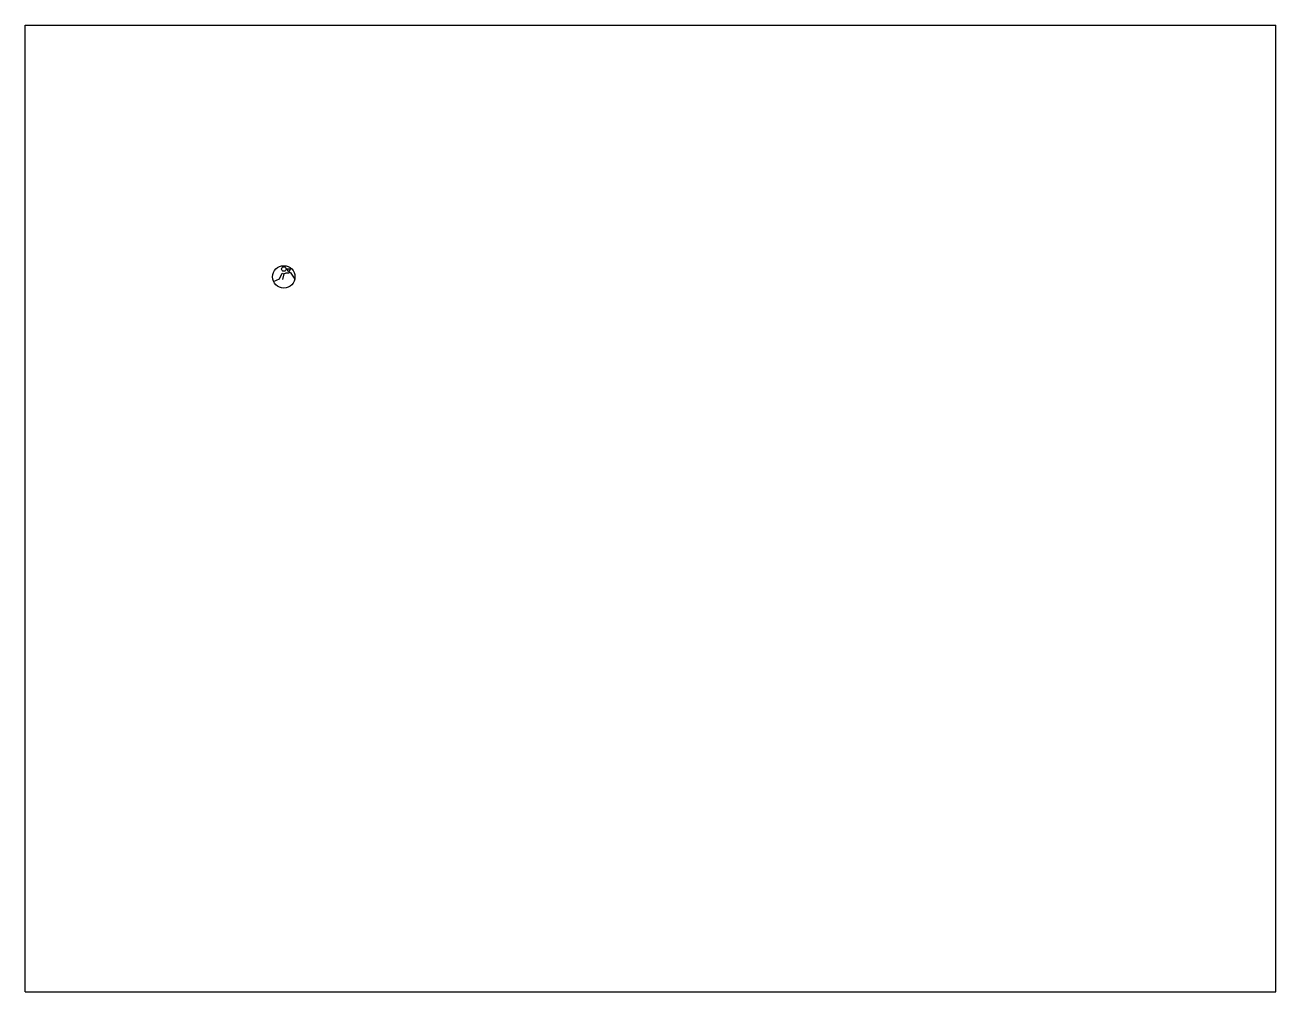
# Model space of a CAD drawing. Header units: inches. Extents: x 0 to 22, y 0 to 17.
import ezdxf

# ---------------------------------------------------------------- set-up
doc = ezdxf.new("R2010")
doc.units = ezdxf.units.IN
doc.header["$LTSCALE"] = 1.21
doc.header["$MEASUREMENT"] = 0
doc.layers.get('0').update_dxf_attribs({"linetype": 'CONTINUOUS'})
doc.layers.add('03___PRT_ALL_CURVES', color=7, linetype='CONTINUOUS')

msp = doc.modelspace()

# ---------------------------------------------------------------- linework, layer by layer
at = {"color": 7, "linetype": 'Continuous'}
for p, q in [((0, 0), (0, 17)), ((0, 17), (22, 17)), ((22, 0), (22, 17)), ((0, 0), (22, 0))]:
    msp.add_line(p, q, dxfattribs=at)
at = {"layer": '03___PRT_ALL_CURVES', "color": 4, "linetype": 'Continuous'}
for p, q in [((4.474, 12.537), (4.52, 12.636)), ((4.52, 12.636), (4.551, 12.627)), ((4.551, 12.627), (4.527, 12.526)), ((4.551, 12.627), (4.592, 12.646)), ((4.592, 12.646), (4.637, 12.646)), ((4.641, 12.661), (4.606, 12.716)), ((4.606, 12.716), (4.669, 12.716)), ((4.637, 12.646), (4.664, 12.656)), ((4.669, 12.716), (4.641, 12.661)), ((4.664, 12.656), (4.743, 12.53)), ((4.372, 12.489), (4.474, 12.537))]:
    msp.add_line(p, q, dxfattribs=at)
for centre, radius in [((4.551, 12.572), 0.197), ((4.551, 12.71), 0.0394)]:
    msp.add_circle(centre, radius, dxfattribs=at)

doc.saveas('drawing.dxf')
